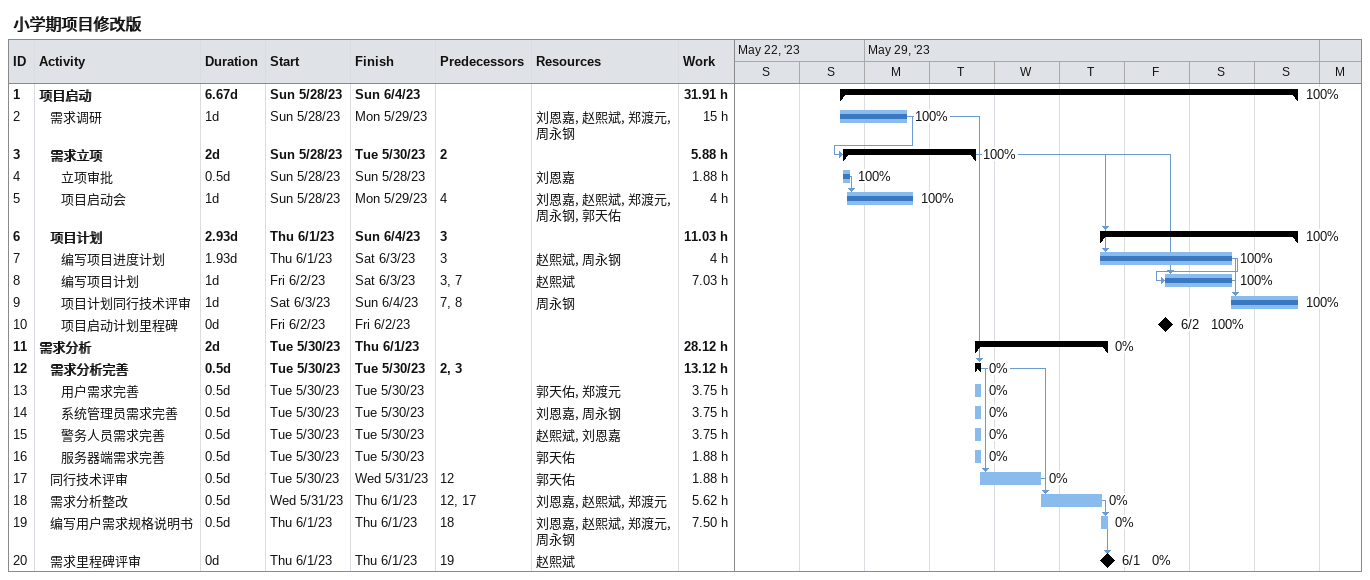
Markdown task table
小学期项目修改版

| ID | Level | Task | Duration | Start | Finish | Predecessors | Resources | % complete | Work (h) |
|---|---|---|---|---|---|---|---|---|---|
| 1 | 1 | **项目启动** | 6.67d | 2023-05-28 | 2023-06-04 |  |  | 100 | 31.91 |
| 2 | 2 | 需求调研 | 1d | 2023-05-28 | 2023-05-29 |  | 刘恩嘉, 赵熙斌, 郑渡元, 周永钢 | 100 | 15 |
| 3 | 2 | **需求立项** | 2d | 2023-05-28 | 2023-05-30 | 2 |  | 100 | 5.88 |
| 4 | 3 | 立项审批 | 0.5d | 2023-05-28 | 2023-05-28 |  | 刘恩嘉 | 100 | 1.88 |
| 5 | 3 | 项目启动会 | 1d | 2023-05-28 | 2023-05-29 | 4 | 刘恩嘉, 赵熙斌, 郑渡元, 周永钢, 郭天佑 | 100 | 4 |
| 6 | 2 | **项目计划** | 2.93d | 2023-06-01 | 2023-06-04 | 3 |  | 100 | 11.03 |
| 7 | 3 | 编写项目进度计划 | 1.93d | 2023-06-01 | 2023-06-03 | 3 | 赵熙斌, 周永钢 | 100 | 4 |
| 8 | 3 | 编写项目计划 | 1d | 2023-06-02 | 2023-06-03 | 3, 7 | 赵熙斌 | 100 | 7.03 |
| 9 | 3 | 项目计划同行技术评审 | 1d | 2023-06-03 | 2023-06-04 | 7, 8 | 周永钢 | 100 |  |
| 10 | 3 | 项目启动计划里程碑 | 0d | 2023-06-02 | 2023-06-02 |  |  | 100 |  |
| 11 | 1 | **需求分析** | 2d | 2023-05-30 | 2023-06-01 |  |  | 0 | 28.12 |
| 12 | 2 | **需求分析完善** | 0.5d | 2023-05-30 | 2023-05-30 | 2, 3 |  | 0 | 13.12 |
| 13 | 3 | 用户需求完善 | 0.5d | 2023-05-30 | 2023-05-30 |  | 郭天佑, 郑渡元 | 0 | 3.75 |
| 14 | 3 | 系统管理员需求完善 | 0.5d | 2023-05-30 | 2023-05-30 |  | 刘恩嘉, 周永钢 | 0 | 3.75 |
| 15 | 3 | 警务人员需求完善 | 0.5d | 2023-05-30 | 2023-05-30 |  | 赵熙斌, 刘恩嘉 | 0 | 3.75 |
| 16 | 3 | 服务器端需求完善 | 0.5d | 2023-05-30 | 2023-05-30 |  | 郭天佑 | 0 | 1.88 |
| 17 | 2 | 同行技术评审 | 0.5d | 2023-05-30 | 2023-05-31 | 12 | 郭天佑 | 0 | 1.88 |
| 18 | 2 | 需求分析整改 | 0.5d | 2023-05-31 | 2023-06-01 | 12, 17 | 刘恩嘉, 赵熙斌, 郑渡元 | 0 | 5.62 |
| 19 | 2 | 编写用户需求规格说明书 | 0.5d | 2023-06-01 | 2023-06-01 | 18 | 刘恩嘉, 赵熙斌, 郑渡元, 周永钢 | 0 | 7.50 |
| 20 | 2 | 需求里程碑评审 | 0d | 2023-06-01 | 2023-06-01 | 19 | 赵熙斌 | 0 |  |
